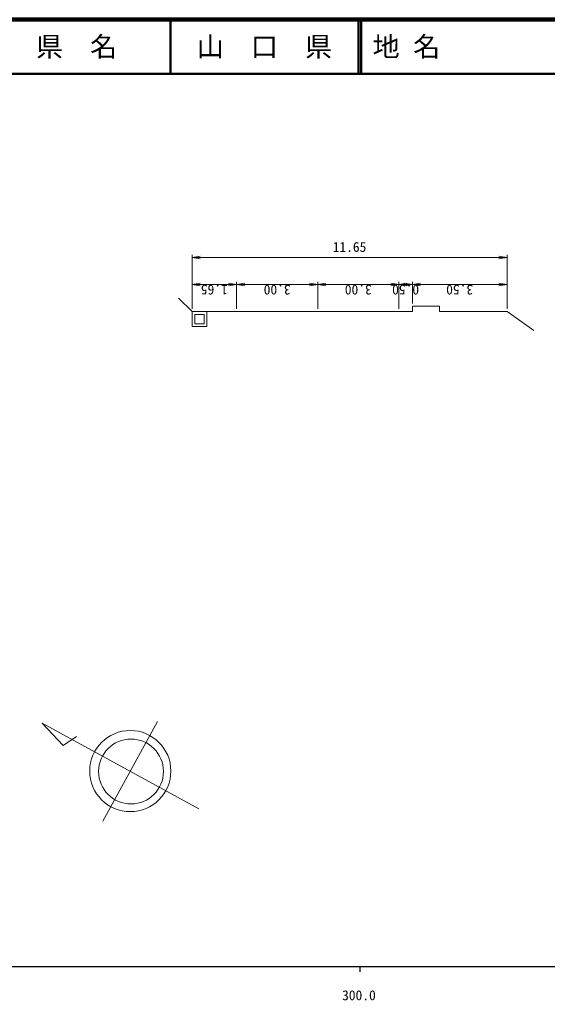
# Model space of a CAD drawing. Units: millimetres at full size, sheet at 1:1000, with parts at other scales. Extents: x 40000 to 680000, y 20000 to 380000.
# Drawn here: x 305098 to 402697, y 198715 to 380000 of the extents above; entities that cross this region are included whole.
import ezdxf
from ezdxf.enums import TextEntityAlignment as Align

# ---------------------------------------------------------------- set-up
doc = ezdxf.new("R2010")
doc.units = ezdxf.units.MM
doc.header["$LTSCALE"] = 1000
for name, color, linetype, lineweight in [('M-STR-HTXT', 7, 'Continuous', 13), ('M-TTL', 2, 'Continuous', 140), ('M-TTL-BAND', 7, 'Continuous', 25), ('M-TTL-LINE', 7, 'Continuous', 50), ('M-TTL-TXT', 7, 'Continuous', 13)]:
    doc.layers.add(name, color=color, linetype=linetype, lineweight=lineweight)
doc.styles.add('ＭＳ ゴシック', font='')
doc.styles.get('ＭＳ ゴシック').set_extended_font_data('MS Gothic')

# ---------------------------------------------------------------- blocks, each defined once
blk = doc.blocks.new('open_arrow')
at = {"color": 0, "linetype": 'Continuous', "lineweight": -2}
blk.add_lwpolyline([(7.5, 1.25), (0, 0), (7.5, -1.25)], dxfattribs=at)

msp = doc.modelspace()

# ---------------------------------------------------------------- linework, layer by layer
at = {"layer": 'M-STR-HTXT'}
for p, q in [((336977, 326521), (336977, 336521)), ((395227, 336021), (336977, 336021)), ((395227, 326521), (395227, 336521)), ((336977, 326521), (336977, 331521)), ((345227, 331021), (336977, 331021)), ((345227, 326521), (345227, 331521)), ((360227, 331021), (345227, 331021)), ((360227, 326521), (360227, 331521)), ((375227, 331021), (360227, 331021)), ((375227, 326521), (375227, 331521)), ((377727, 331021), (375227, 331021)), ((377727, 327521), (377727, 331521)), ((395227, 331021), (377727, 331021)), ((395227, 326521), (395227, 331521)), ((336977, 326021), (334452, 328521)), ((377727, 326021), (377727, 327021)), ((377727, 327021), (382727, 327021)), ((382727, 326021), (382727, 327021)), ((336977, 326021), (377727, 326021)), ((336977, 326021), (336977, 323271)), ((337477, 325521), (339227, 325521)), ((337477, 323771), (337477, 325521)), ((339227, 323771), (339227, 325521)), ((339727, 323271), (339727, 326021)), ((382727, 326021), (395227, 326021)), ((395227, 326021), (400184, 322521)), ((336977, 323271), (339727, 323271)), ((337477, 323771), (339227, 323771))]:
    msp.add_line(p, q, dxfattribs=at)
at = {"layer": 'M-TTL'}
msp.add_line((680000, 380000), (40000, 380000), dxfattribs=at)
at = {"layer": 'M-TTL-BAND'}
for p, q in [((40000, 205000), (579000, 205000)), ((368000, 205000), (368000, 204000))]:
    msp.add_line(p, q, dxfattribs=at)
at = {"layer": 'M-TTL-LINE'}
for p, q in [((333000, 380000), (333000, 370000)), ((367750, 380000), (367750, 370000)), ((368250, 380000), (368250, 370000)), ((40000, 370000), (680000, 370000))]:
    msp.add_line(p, q, dxfattribs=at)
at = {"layer": 'M-TTL-TXT'}
for p, q in [((320500, 231858), (330593, 250274)), ((338262, 234097), (309297, 249971)), ((309297, 249971), (313140, 245806)), ((313140, 245806), (315609, 247511))]:
    msp.add_line(p, q, dxfattribs=at)
for centre, radius in [((325567, 241103), 7500), ((325701, 241019), 6000)]:
    msp.add_circle(centre, radius, dxfattribs=at)

# ---------------------------------------------------------------- block references
at = {"layer": 'M-STR-HTXT', "xscale": 200, "yscale": 200}
for p in [(336977, 336021), (336977, 331021), (345227, 331021), (360227, 331021), (375227, 331021), (377727, 331021)]:
    msp.add_blockref('open_arrow', p, dxfattribs=at)
at = {"layer": 'M-STR-HTXT', "xscale": 200, "yscale": 200, "rotation": 180}
for p in [(395227, 336021), (345227, 331021), (360227, 331021), (375227, 331021), (377727, 331021), (395227, 331021)]:
    msp.add_blockref('open_arrow', p, dxfattribs=at)

# ---------------------------------------------------------------- texts
at = {"layer": 'M-STR-HTXT', "style": 'ＭＳ ゴシック'}
msp.add_text('11.65', height=1833, dxfattribs=at).set_placement((366102, 336521), align=Align.BOTTOM_CENTER)
for s, p in [('1.65', (341102, 331521)), ('3.00', (352727, 331521)), ('3.00', (367727, 331521)), ('0.50', (376477, 331521)), ('3.50', (386477, 331521))]:
    msp.add_text(s, height=1833, rotation=180, dxfattribs=at).set_placement(p, align=Align.BOTTOM_CENTER)
at = {"layer": 'M-TTL-BAND', "style": 'ＭＳ ゴシック'}
msp.add_text('300.0', height=1833, dxfattribs=at).set_placement((367844, 198195), align=Align.BOTTOM_CENTER)
at = {"layer": 'M-TTL-TXT', "style": 'ＭＳ ゴシック'}
for s, p in [('県\u3000名', (315625, 375000)), ('山\u3000口\u3000県', (350375, 375000))]:
    msp.add_text(s, height=3666, dxfattribs=at).set_placement(p, align=Align.MIDDLE_CENTER)
msp.add_text('地 名', height=3666, dxfattribs=at).set_placement((370380, 375000), align=Align.MIDDLE_LEFT)

doc.saveas('drawing.dxf')
